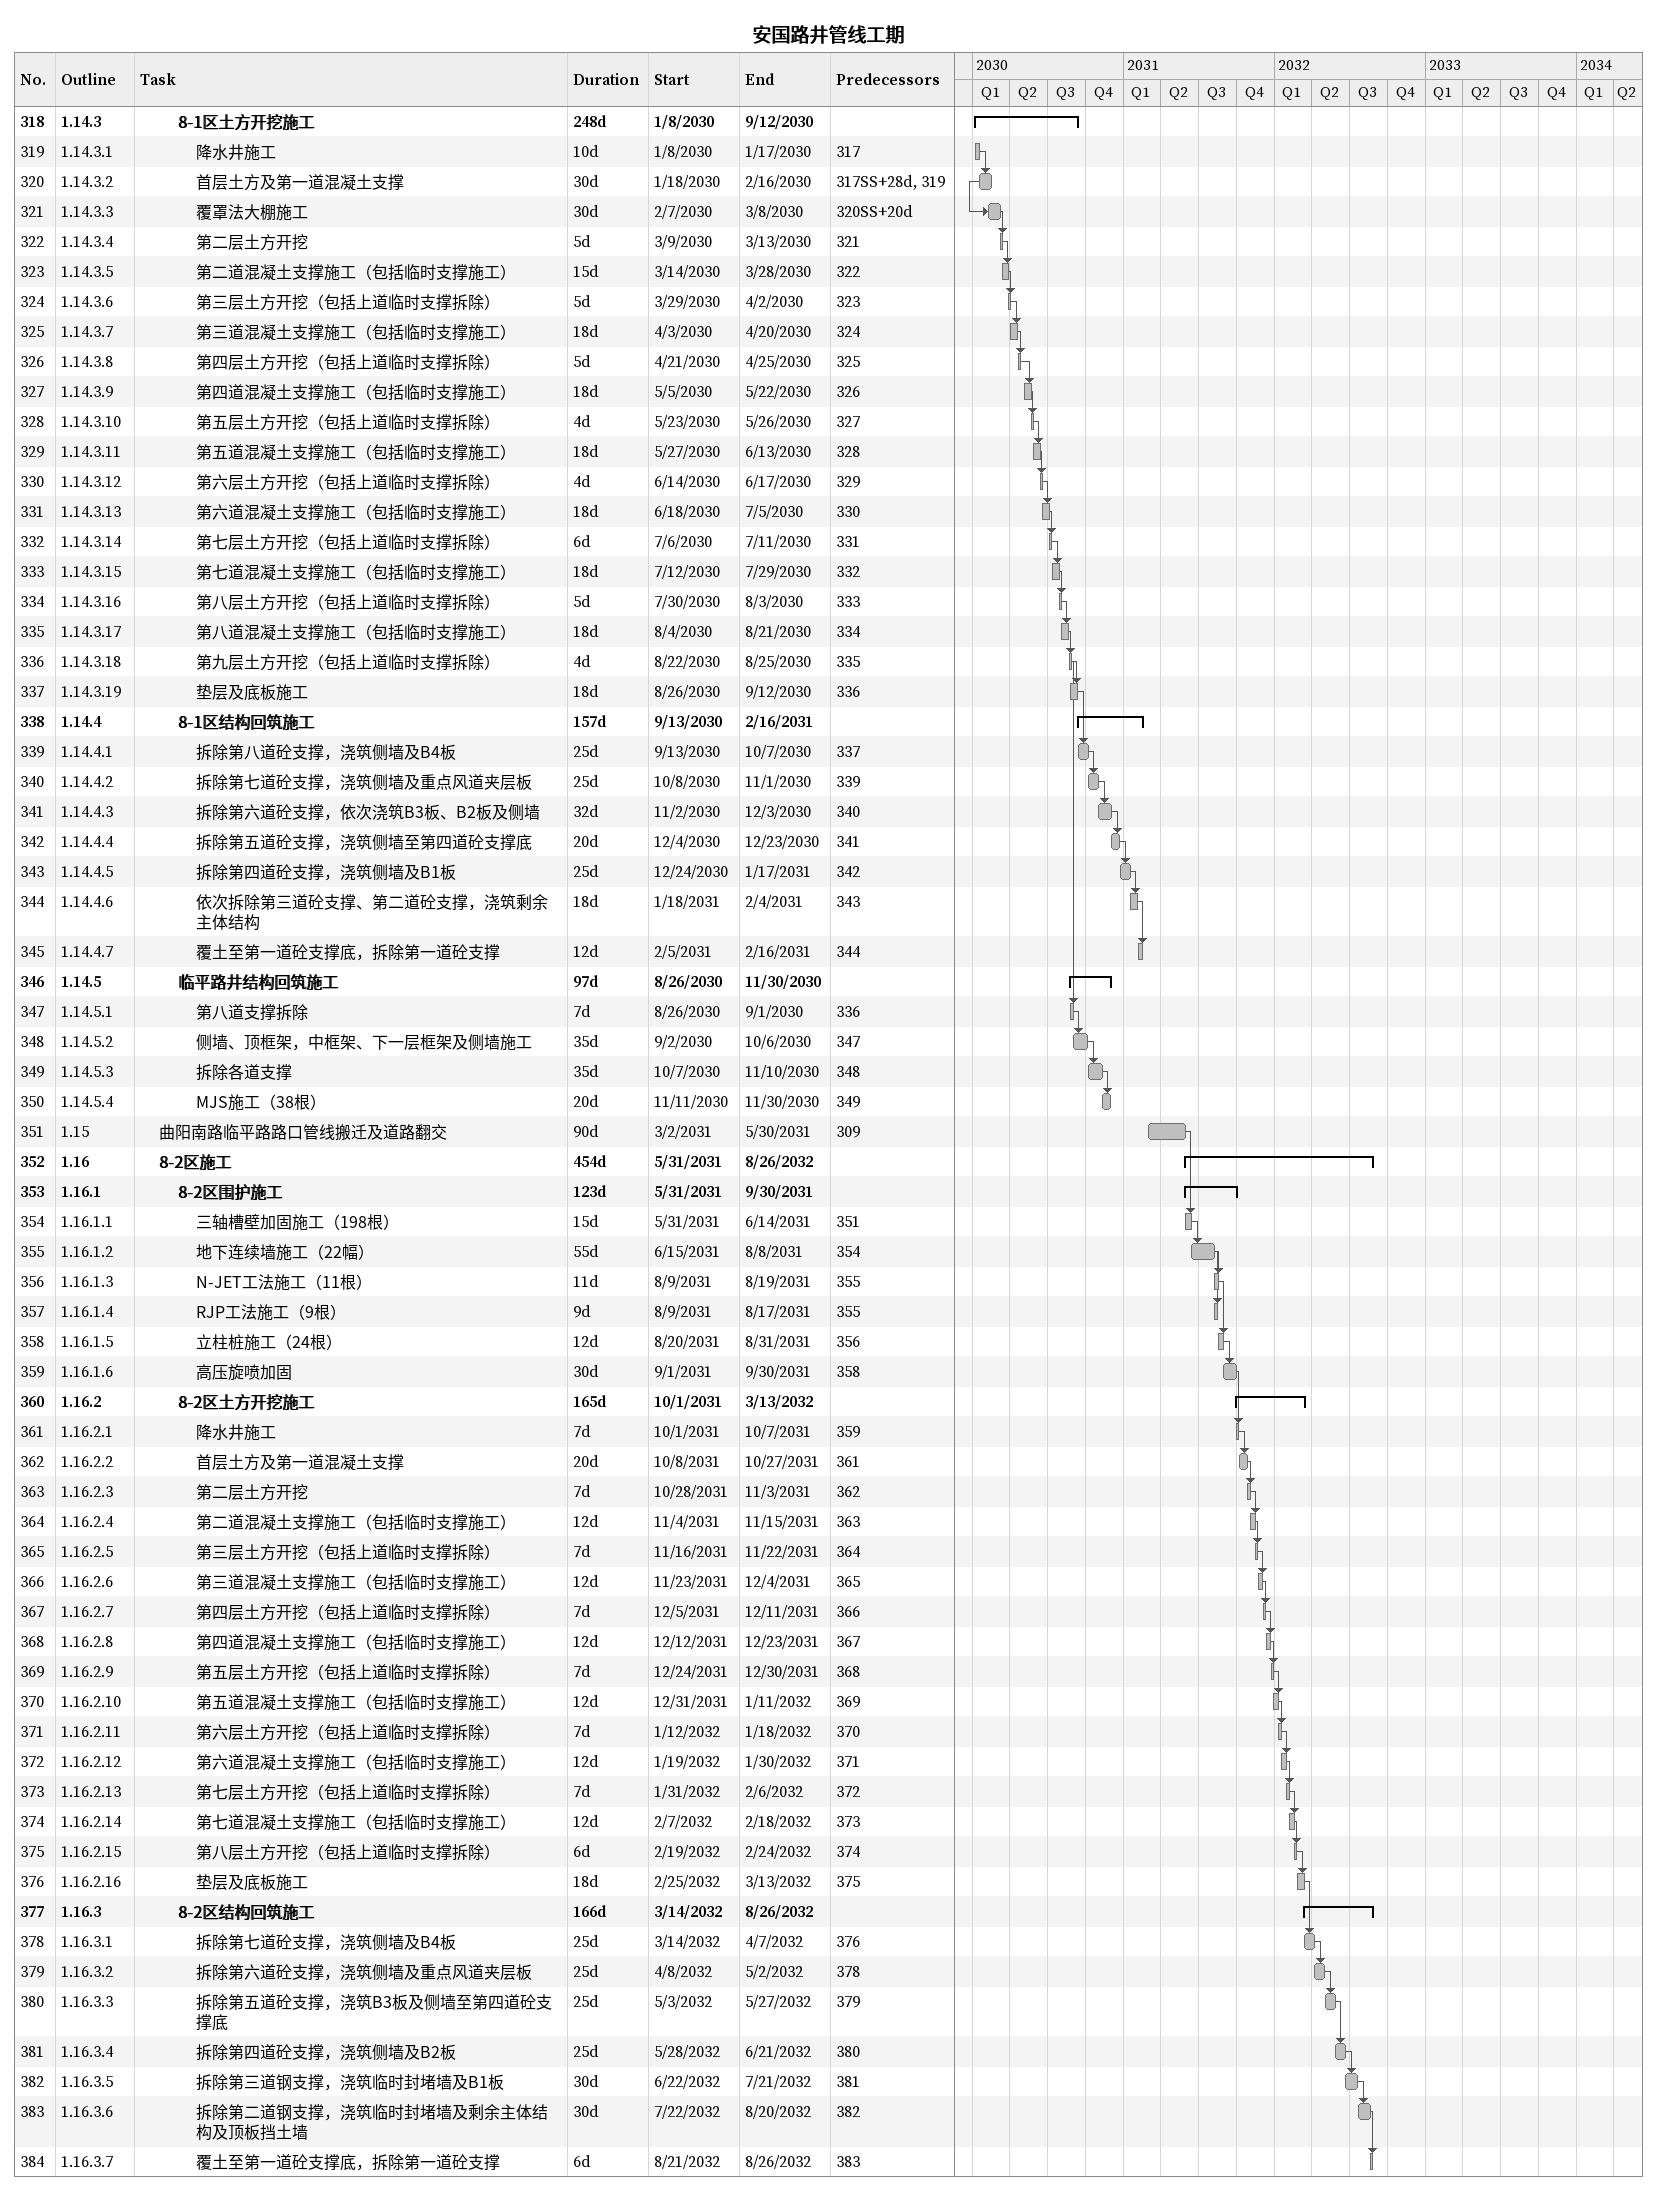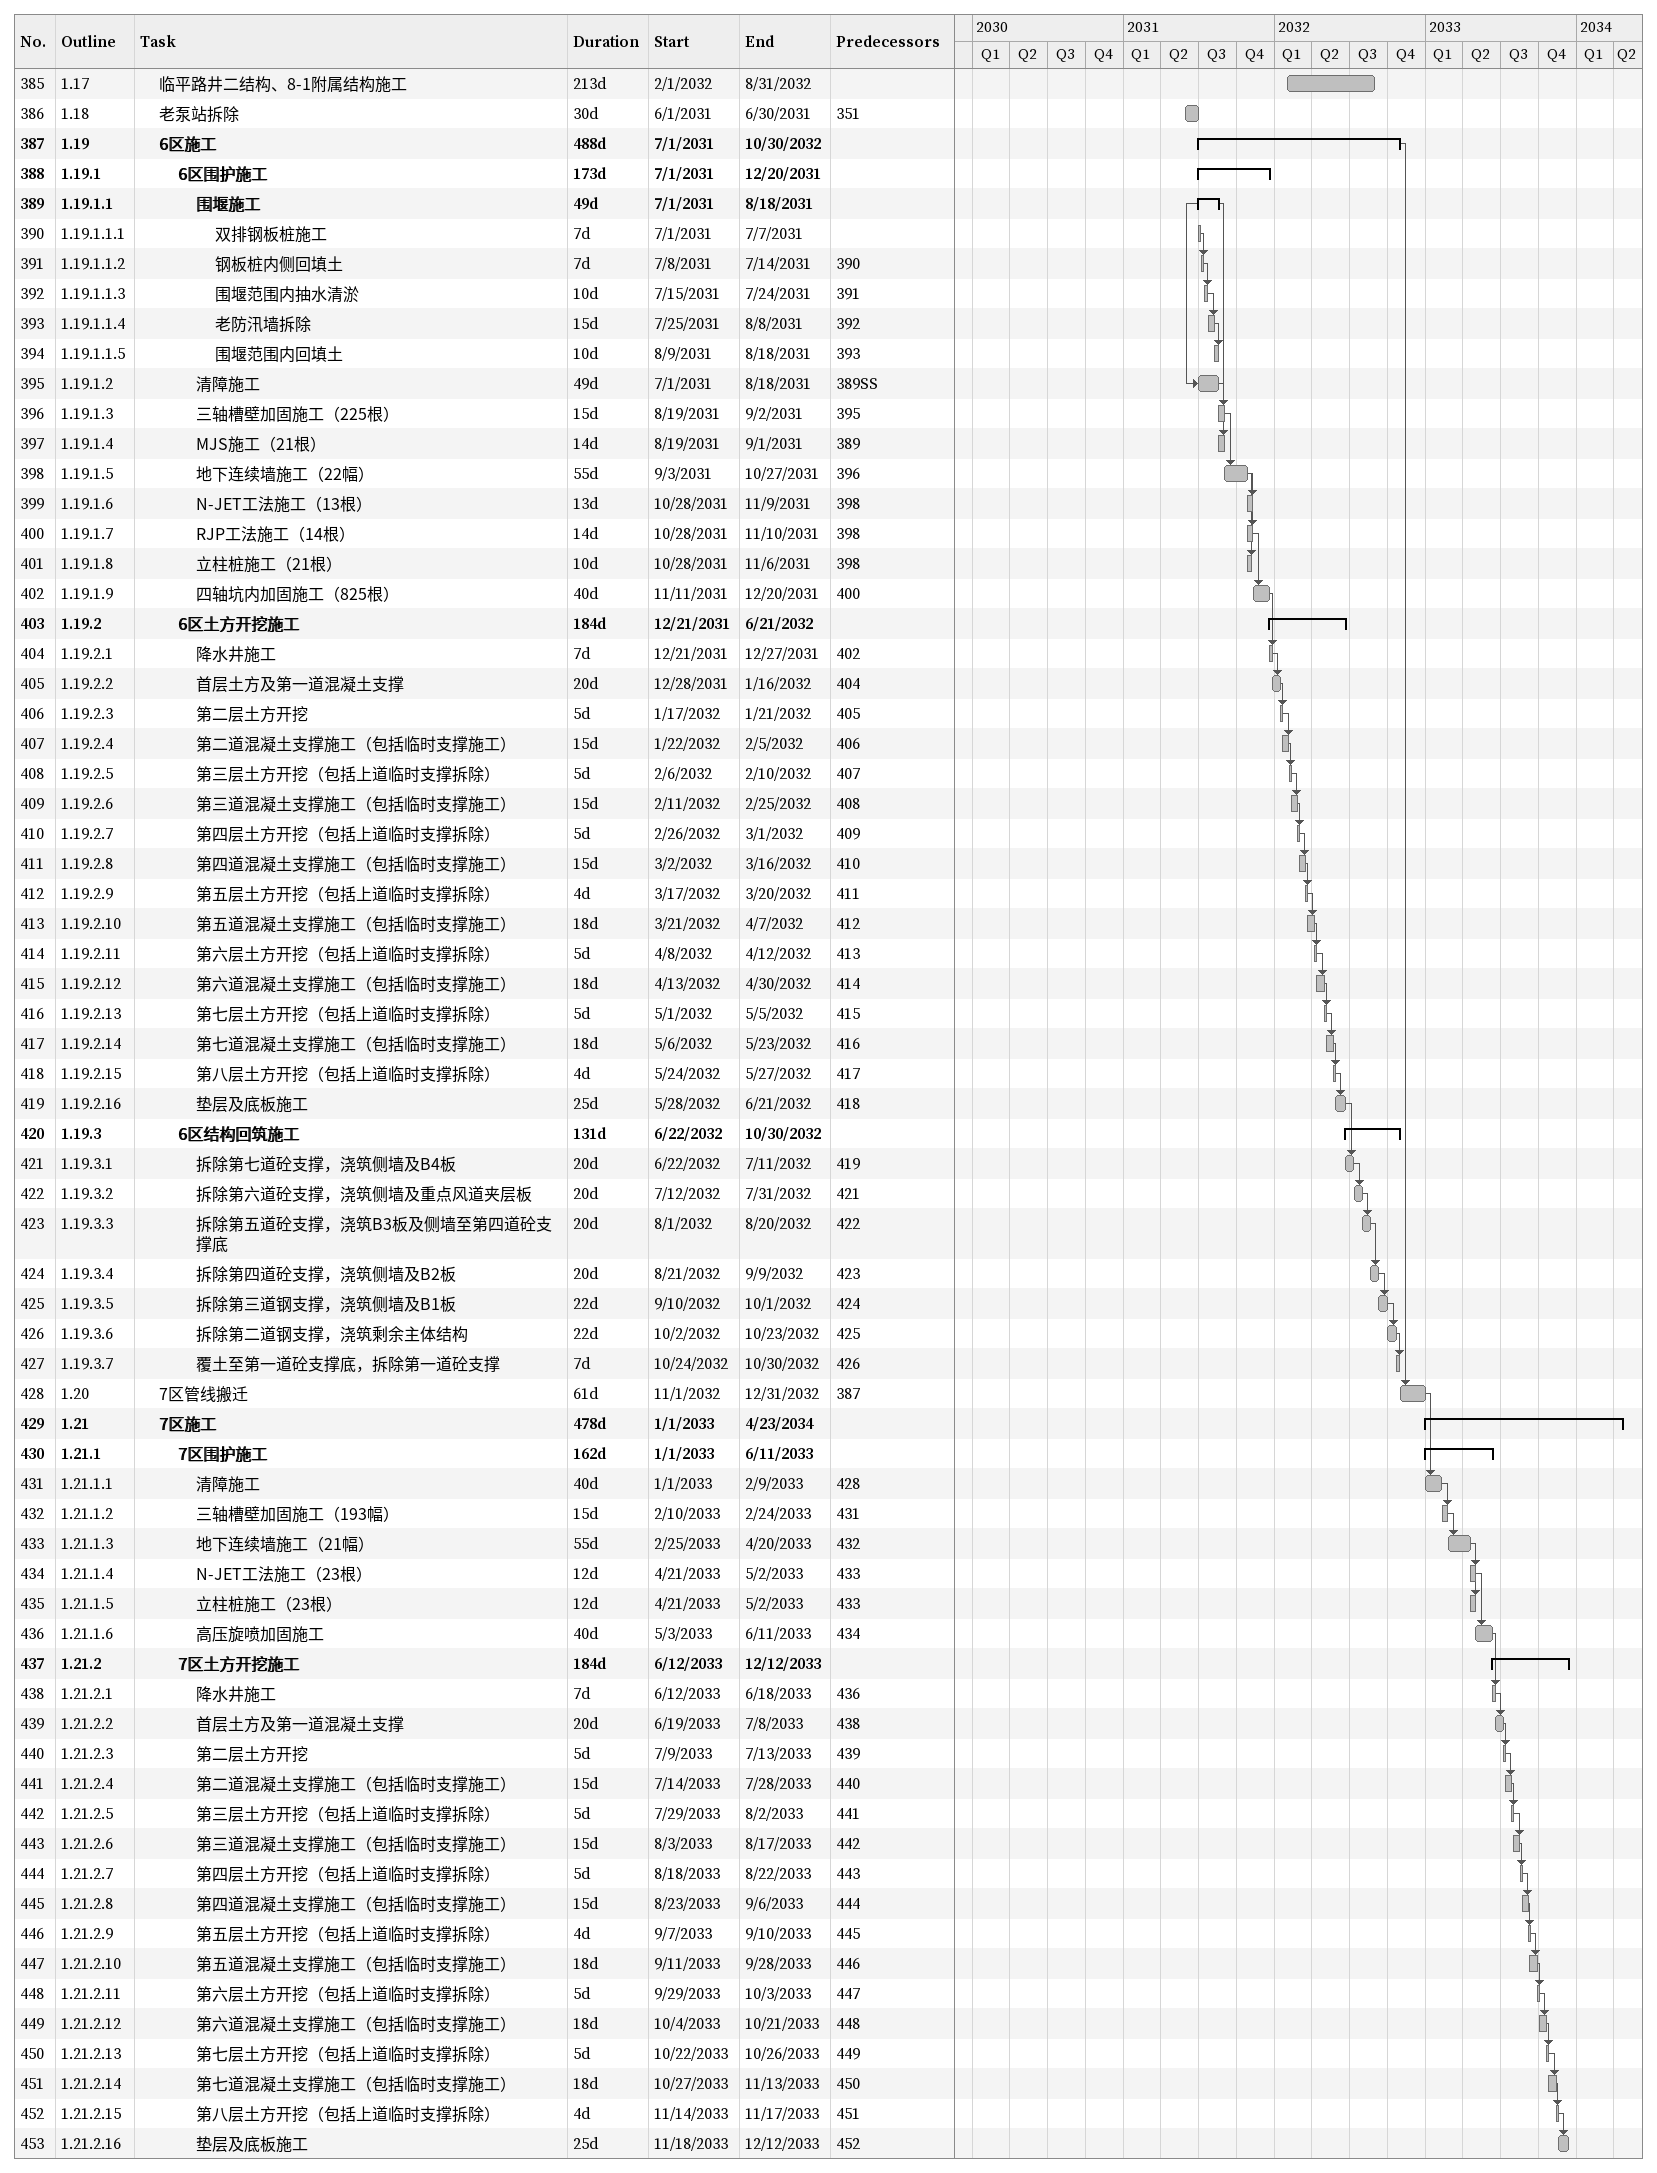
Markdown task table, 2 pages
安国路井管线工期

| ID | WBS | Task | Duration | Start | Finish | Predecessors |
|---|---|---|---|---|---|---|
| 318 | 1.14.3 | **8-1区土方开挖施工** | 248d | 2030-01-08 | 2030-09-12 |  |
| 319 | 1.14.3.1 | 降水井施工 | 10d | 2030-01-08 | 2030-01-17 | 317 |
| 320 | 1.14.3.2 | 首层土方及第一道混凝土支撑 | 30d | 2030-01-18 | 2030-02-16 | 317SS+28d, 319 |
| 321 | 1.14.3.3 | 覆罩法大棚施工 | 30d | 2030-02-07 | 2030-03-08 | 320SS+20d |
| 322 | 1.14.3.4 | 第二层土方开挖 | 5d | 2030-03-09 | 2030-03-13 | 321 |
| 323 | 1.14.3.5 | 第二道混凝土支撑施工（包括临时支撑施工） | 15d | 2030-03-14 | 2030-03-28 | 322 |
| 324 | 1.14.3.6 | 第三层土方开挖（包括上道临时支撑拆除） | 5d | 2030-03-29 | 2030-04-02 | 323 |
| 325 | 1.14.3.7 | 第三道混凝土支撑施工（包括临时支撑施工） | 18d | 2030-04-03 | 2030-04-20 | 324 |
| 326 | 1.14.3.8 | 第四层土方开挖（包括上道临时支撑拆除） | 5d | 2030-04-21 | 2030-04-25 | 325 |
| 327 | 1.14.3.9 | 第四道混凝土支撑施工（包括临时支撑施工） | 18d | 2030-05-05 | 2030-05-22 | 326 |
| 328 | 1.14.3.10 | 第五层土方开挖（包括上道临时支撑拆除） | 4d | 2030-05-23 | 2030-05-26 | 327 |
| 329 | 1.14.3.11 | 第五道混凝土支撑施工（包括临时支撑施工） | 18d | 2030-05-27 | 2030-06-13 | 328 |
| 330 | 1.14.3.12 | 第六层土方开挖（包括上道临时支撑拆除） | 4d | 2030-06-14 | 2030-06-17 | 329 |
| 331 | 1.14.3.13 | 第六道混凝土支撑施工（包括临时支撑施工） | 18d | 2030-06-18 | 2030-07-05 | 330 |
| 332 | 1.14.3.14 | 第七层土方开挖（包括上道临时支撑拆除） | 6d | 2030-07-06 | 2030-07-11 | 331 |
| 333 | 1.14.3.15 | 第七道混凝土支撑施工（包括临时支撑施工） | 18d | 2030-07-12 | 2030-07-29 | 332 |
| 334 | 1.14.3.16 | 第八层土方开挖（包括上道临时支撑拆除） | 5d | 2030-07-30 | 2030-08-03 | 333 |
| 335 | 1.14.3.17 | 第八道混凝土支撑施工（包括临时支撑施工） | 18d | 2030-08-04 | 2030-08-21 | 334 |
| 336 | 1.14.3.18 | 第九层土方开挖（包括上道临时支撑拆除） | 4d | 2030-08-22 | 2030-08-25 | 335 |
| 337 | 1.14.3.19 | 垫层及底板施工 | 18d | 2030-08-26 | 2030-09-12 | 336 |
| 338 | 1.14.4 | **8-1区结构回筑施工** | 157d | 2030-09-13 | 2031-02-16 |  |
| 339 | 1.14.4.1 | 拆除第八道砼支撑，浇筑侧墙及B4板 | 25d | 2030-09-13 | 2030-10-07 | 337 |
| 340 | 1.14.4.2 | 拆除第七道砼支撑，浇筑侧墙及重点风道夹层板 | 25d | 2030-10-08 | 2030-11-01 | 339 |
| 341 | 1.14.4.3 | 拆除第六道砼支撑，依次浇筑B3板、B2板及侧墙 | 32d | 2030-11-02 | 2030-12-03 | 340 |
| 342 | 1.14.4.4 | 拆除第五道砼支撑，浇筑侧墙至第四道砼支撑底 | 20d | 2030-12-04 | 2030-12-23 | 341 |
| 343 | 1.14.4.5 | 拆除第四道砼支撑，浇筑侧墙及B1板 | 25d | 2030-12-24 | 2031-01-17 | 342 |
| 344 | 1.14.4.6 | 依次拆除第三道砼支撑、第二道砼支撑，浇筑剩余主体结构 | 18d | 2031-01-18 | 2031-02-04 | 343 |
| 345 | 1.14.4.7 | 覆土至第一道砼支撑底，拆除第一道砼支撑 | 12d | 2031-02-05 | 2031-02-16 | 344 |
| 346 | 1.14.5 | **临平路井结构回筑施工** | 97d | 2030-08-26 | 2030-11-30 |  |
| 347 | 1.14.5.1 | 第八道支撑拆除 | 7d | 2030-08-26 | 2030-09-01 | 336 |
| 348 | 1.14.5.2 | 侧墙、顶框架，中框架、下一层框架及侧墙施工 | 35d | 2030-09-02 | 2030-10-06 | 347 |
| 349 | 1.14.5.3 | 拆除各道支撑 | 35d | 2030-10-07 | 2030-11-10 | 348 |
| 350 | 1.14.5.4 | MJS施工（38根） | 20d | 2030-11-11 | 2030-11-30 | 349 |
| 351 | 1.15 | 曲阳南路临平路路口管线搬迁及道路翻交 | 90d | 2031-03-02 | 2031-05-30 | 309 |
| 352 | 1.16 | **8-2区施工** | 454d | 2031-05-31 | 2032-08-26 |  |
| 353 | 1.16.1 | **8-2区围护施工** | 123d | 2031-05-31 | 2031-09-30 |  |
| 354 | 1.16.1.1 | 三轴槽壁加固施工（198根） | 15d | 2031-05-31 | 2031-06-14 | 351 |
| 355 | 1.16.1.2 | 地下连续墙施工（22幅） | 55d | 2031-06-15 | 2031-08-08 | 354 |
| 356 | 1.16.1.3 | N-JET工法施工（11根） | 11d | 2031-08-09 | 2031-08-19 | 355 |
| 357 | 1.16.1.4 | RJP工法施工（9根） | 9d | 2031-08-09 | 2031-08-17 | 355 |
| 358 | 1.16.1.5 | 立柱桩施工（24根） | 12d | 2031-08-20 | 2031-08-31 | 356 |
| 359 | 1.16.1.6 | 高压旋喷加固 | 30d | 2031-09-01 | 2031-09-30 | 358 |
| 360 | 1.16.2 | **8-2区土方开挖施工** | 165d | 2031-10-01 | 2032-03-13 |  |
| 361 | 1.16.2.1 | 降水井施工 | 7d | 2031-10-01 | 2031-10-07 | 359 |
| 362 | 1.16.2.2 | 首层土方及第一道混凝土支撑 | 20d | 2031-10-08 | 2031-10-27 | 361 |
| 363 | 1.16.2.3 | 第二层土方开挖 | 7d | 2031-10-28 | 2031-11-03 | 362 |
| 364 | 1.16.2.4 | 第二道混凝土支撑施工（包括临时支撑施工） | 12d | 2031-11-04 | 2031-11-15 | 363 |
| 365 | 1.16.2.5 | 第三层土方开挖（包括上道临时支撑拆除） | 7d | 2031-11-16 | 2031-11-22 | 364 |
| 366 | 1.16.2.6 | 第三道混凝土支撑施工（包括临时支撑施工） | 12d | 2031-11-23 | 2031-12-04 | 365 |
| 367 | 1.16.2.7 | 第四层土方开挖（包括上道临时支撑拆除） | 7d | 2031-12-05 | 2031-12-11 | 366 |
| 368 | 1.16.2.8 | 第四道混凝土支撑施工（包括临时支撑施工） | 12d | 2031-12-12 | 2031-12-23 | 367 |
| 369 | 1.16.2.9 | 第五层土方开挖（包括上道临时支撑拆除） | 7d | 2031-12-24 | 2031-12-30 | 368 |
| 370 | 1.16.2.10 | 第五道混凝土支撑施工（包括临时支撑施工） | 12d | 2031-12-31 | 2032-01-11 | 369 |
| 371 | 1.16.2.11 | 第六层土方开挖（包括上道临时支撑拆除） | 7d | 2032-01-12 | 2032-01-18 | 370 |
| 372 | 1.16.2.12 | 第六道混凝土支撑施工（包括临时支撑施工） | 12d | 2032-01-19 | 2032-01-30 | 371 |
| 373 | 1.16.2.13 | 第七层土方开挖（包括上道临时支撑拆除） | 7d | 2032-01-31 | 2032-02-06 | 372 |
| 374 | 1.16.2.14 | 第七道混凝土支撑施工（包括临时支撑施工） | 12d | 2032-02-07 | 2032-02-18 | 373 |
| 375 | 1.16.2.15 | 第八层土方开挖（包括上道临时支撑拆除） | 6d | 2032-02-19 | 2032-02-24 | 374 |
| 376 | 1.16.2.16 | 垫层及底板施工 | 18d | 2032-02-25 | 2032-03-13 | 375 |
| 377 | 1.16.3 | **8-2区结构回筑施工** | 166d | 2032-03-14 | 2032-08-26 |  |
| 378 | 1.16.3.1 | 拆除第七道砼支撑，浇筑侧墙及B4板 | 25d | 2032-03-14 | 2032-04-07 | 376 |
| 379 | 1.16.3.2 | 拆除第六道砼支撑，浇筑侧墙及重点风道夹层板 | 25d | 2032-04-08 | 2032-05-02 | 378 |
| 380 | 1.16.3.3 | 拆除第五道砼支撑，浇筑B3板及侧墙至第四道砼支撑底 | 25d | 2032-05-03 | 2032-05-27 | 379 |
| 381 | 1.16.3.4 | 拆除第四道砼支撑，浇筑侧墙及B2板 | 25d | 2032-05-28 | 2032-06-21 | 380 |
| 382 | 1.16.3.5 | 拆除第三道钢支撑，浇筑临时封堵墙及B1板 | 30d | 2032-06-22 | 2032-07-21 | 381 |
| 383 | 1.16.3.6 | 拆除第二道钢支撑，浇筑临时封堵墙及剩余主体结构及顶板挡土墙 | 30d | 2032-07-22 | 2032-08-20 | 382 |
| 384 | 1.16.3.7 | 覆土至第一道砼支撑底，拆除第一道砼支撑 | 6d | 2032-08-21 | 2032-08-26 | 383 |
| 385 | 1.17 | 临平路井二结构、8-1附属结构施工 | 213d | 2032-02-01 | 2032-08-31 |  |
| 386 | 1.18 | 老泵站拆除 | 30d | 2031-06-01 | 2031-06-30 | 351 |
| 387 | 1.19 | **6区施工** | 488d | 2031-07-01 | 2032-10-30 |  |
| 388 | 1.19.1 | **6区围护施工** | 173d | 2031-07-01 | 2031-12-20 |  |
| 389 | 1.19.1.1 | **围堰施工** | 49d | 2031-07-01 | 2031-08-18 |  |
| 390 | 1.19.1.1.1 | 双排钢板桩施工 | 7d | 2031-07-01 | 2031-07-07 |  |
| 391 | 1.19.1.1.2 | 钢板桩内侧回填土 | 7d | 2031-07-08 | 2031-07-14 | 390 |
| 392 | 1.19.1.1.3 | 围堰范围内抽水清淤 | 10d | 2031-07-15 | 2031-07-24 | 391 |
| 393 | 1.19.1.1.4 | 老防汛墙拆除 | 15d | 2031-07-25 | 2031-08-08 | 392 |
| 394 | 1.19.1.1.5 | 围堰范围内回填土 | 10d | 2031-08-09 | 2031-08-18 | 393 |
| 395 | 1.19.1.2 | 清障施工 | 49d | 2031-07-01 | 2031-08-18 | 389SS |
| 396 | 1.19.1.3 | 三轴槽壁加固施工（225根） | 15d | 2031-08-19 | 2031-09-02 | 395 |
| 397 | 1.19.1.4 | MJS施工（21根） | 14d | 2031-08-19 | 2031-09-01 | 389 |
| 398 | 1.19.1.5 | 地下连续墙施工（22幅） | 55d | 2031-09-03 | 2031-10-27 | 396 |
| 399 | 1.19.1.6 | N-JET工法施工（13根） | 13d | 2031-10-28 | 2031-11-09 | 398 |
| 400 | 1.19.1.7 | RJP工法施工（14根） | 14d | 2031-10-28 | 2031-11-10 | 398 |
| 401 | 1.19.1.8 | 立柱桩施工（21根） | 10d | 2031-10-28 | 2031-11-06 | 398 |
| 402 | 1.19.1.9 | 四轴坑内加固施工（825根） | 40d | 2031-11-11 | 2031-12-20 | 400 |
| 403 | 1.19.2 | **6区土方开挖施工** | 184d | 2031-12-21 | 2032-06-21 |  |
| 404 | 1.19.2.1 | 降水井施工 | 7d | 2031-12-21 | 2031-12-27 | 402 |
| 405 | 1.19.2.2 | 首层土方及第一道混凝土支撑 | 20d | 2031-12-28 | 2032-01-16 | 404 |
| 406 | 1.19.2.3 | 第二层土方开挖 | 5d | 2032-01-17 | 2032-01-21 | 405 |
| 407 | 1.19.2.4 | 第二道混凝土支撑施工（包括临时支撑施工） | 15d | 2032-01-22 | 2032-02-05 | 406 |
| 408 | 1.19.2.5 | 第三层土方开挖（包括上道临时支撑拆除） | 5d | 2032-02-06 | 2032-02-10 | 407 |
| 409 | 1.19.2.6 | 第三道混凝土支撑施工（包括临时支撑施工） | 15d | 2032-02-11 | 2032-02-25 | 408 |
| 410 | 1.19.2.7 | 第四层土方开挖（包括上道临时支撑拆除） | 5d | 2032-02-26 | 2032-03-01 | 409 |
| 411 | 1.19.2.8 | 第四道混凝土支撑施工（包括临时支撑施工） | 15d | 2032-03-02 | 2032-03-16 | 410 |
| 412 | 1.19.2.9 | 第五层土方开挖（包括上道临时支撑拆除） | 4d | 2032-03-17 | 2032-03-20 | 411 |
| 413 | 1.19.2.10 | 第五道混凝土支撑施工（包括临时支撑施工） | 18d | 2032-03-21 | 2032-04-07 | 412 |
| 414 | 1.19.2.11 | 第六层土方开挖（包括上道临时支撑拆除） | 5d | 2032-04-08 | 2032-04-12 | 413 |
| 415 | 1.19.2.12 | 第六道混凝土支撑施工（包括临时支撑施工） | 18d | 2032-04-13 | 2032-04-30 | 414 |
| 416 | 1.19.2.13 | 第七层土方开挖（包括上道临时支撑拆除） | 5d | 2032-05-01 | 2032-05-05 | 415 |
| 417 | 1.19.2.14 | 第七道混凝土支撑施工（包括临时支撑施工） | 18d | 2032-05-06 | 2032-05-23 | 416 |
| 418 | 1.19.2.15 | 第八层土方开挖（包括上道临时支撑拆除） | 4d | 2032-05-24 | 2032-05-27 | 417 |
| 419 | 1.19.2.16 | 垫层及底板施工 | 25d | 2032-05-28 | 2032-06-21 | 418 |
| 420 | 1.19.3 | **6区结构回筑施工** | 131d | 2032-06-22 | 2032-10-30 |  |
| 421 | 1.19.3.1 | 拆除第七道砼支撑，浇筑侧墙及B4板 | 20d | 2032-06-22 | 2032-07-11 | 419 |
| 422 | 1.19.3.2 | 拆除第六道砼支撑，浇筑侧墙及重点风道夹层板 | 20d | 2032-07-12 | 2032-07-31 | 421 |
| 423 | 1.19.3.3 | 拆除第五道砼支撑，浇筑B3板及侧墙至第四道砼支撑底 | 20d | 2032-08-01 | 2032-08-20 | 422 |
| 424 | 1.19.3.4 | 拆除第四道砼支撑，浇筑侧墙及B2板 | 20d | 2032-08-21 | 2032-09-09 | 423 |
| 425 | 1.19.3.5 | 拆除第三道钢支撑，浇筑侧墙及B1板 | 22d | 2032-09-10 | 2032-10-01 | 424 |
| 426 | 1.19.3.6 | 拆除第二道钢支撑，浇筑剩余主体结构 | 22d | 2032-10-02 | 2032-10-23 | 425 |
| 427 | 1.19.3.7 | 覆土至第一道砼支撑底，拆除第一道砼支撑 | 7d | 2032-10-24 | 2032-10-30 | 426 |
| 428 | 1.20 | 7区管线搬迁 | 61d | 2032-11-01 | 2032-12-31 | 387 |
| 429 | 1.21 | **7区施工** | 478d | 2033-01-01 | 2034-04-23 |  |
| 430 | 1.21.1 | **7区围护施工** | 162d | 2033-01-01 | 2033-06-11 |  |
| 431 | 1.21.1.1 | 清障施工 | 40d | 2033-01-01 | 2033-02-09 | 428 |
| 432 | 1.21.1.2 | 三轴槽壁加固施工（193幅） | 15d | 2033-02-10 | 2033-02-24 | 431 |
| 433 | 1.21.1.3 | 地下连续墙施工（21幅） | 55d | 2033-02-25 | 2033-04-20 | 432 |
| 434 | 1.21.1.4 | N-JET工法施工（23根） | 12d | 2033-04-21 | 2033-05-02 | 433 |
| 435 | 1.21.1.5 | 立柱桩施工（23根） | 12d | 2033-04-21 | 2033-05-02 | 433 |
| 436 | 1.21.1.6 | 高压旋喷加固施工 | 40d | 2033-05-03 | 2033-06-11 | 434 |
| 437 | 1.21.2 | **7区土方开挖施工** | 184d | 2033-06-12 | 2033-12-12 |  |
| 438 | 1.21.2.1 | 降水井施工 | 7d | 2033-06-12 | 2033-06-18 | 436 |
| 439 | 1.21.2.2 | 首层土方及第一道混凝土支撑 | 20d | 2033-06-19 | 2033-07-08 | 438 |
| 440 | 1.21.2.3 | 第二层土方开挖 | 5d | 2033-07-09 | 2033-07-13 | 439 |
| 441 | 1.21.2.4 | 第二道混凝土支撑施工（包括临时支撑施工） | 15d | 2033-07-14 | 2033-07-28 | 440 |
| 442 | 1.21.2.5 | 第三层土方开挖（包括上道临时支撑拆除） | 5d | 2033-07-29 | 2033-08-02 | 441 |
| 443 | 1.21.2.6 | 第三道混凝土支撑施工（包括临时支撑施工） | 15d | 2033-08-03 | 2033-08-17 | 442 |
| 444 | 1.21.2.7 | 第四层土方开挖（包括上道临时支撑拆除） | 5d | 2033-08-18 | 2033-08-22 | 443 |
| 445 | 1.21.2.8 | 第四道混凝土支撑施工（包括临时支撑施工） | 15d | 2033-08-23 | 2033-09-06 | 444 |
| 446 | 1.21.2.9 | 第五层土方开挖（包括上道临时支撑拆除） | 4d | 2033-09-07 | 2033-09-10 | 445 |
| 447 | 1.21.2.10 | 第五道混凝土支撑施工（包括临时支撑施工） | 18d | 2033-09-11 | 2033-09-28 | 446 |
| 448 | 1.21.2.11 | 第六层土方开挖（包括上道临时支撑拆除） | 5d | 2033-09-29 | 2033-10-03 | 447 |
| 449 | 1.21.2.12 | 第六道混凝土支撑施工（包括临时支撑施工） | 18d | 2033-10-04 | 2033-10-21 | 448 |
| 450 | 1.21.2.13 | 第七层土方开挖（包括上道临时支撑拆除） | 5d | 2033-10-22 | 2033-10-26 | 449 |
| 451 | 1.21.2.14 | 第七道混凝土支撑施工（包括临时支撑施工） | 18d | 2033-10-27 | 2033-11-13 | 450 |
| 452 | 1.21.2.15 | 第八层土方开挖（包括上道临时支撑拆除） | 4d | 2033-11-14 | 2033-11-17 | 451 |
| 453 | 1.21.2.16 | 垫层及底板施工 | 25d | 2033-11-18 | 2033-12-12 | 452 |
